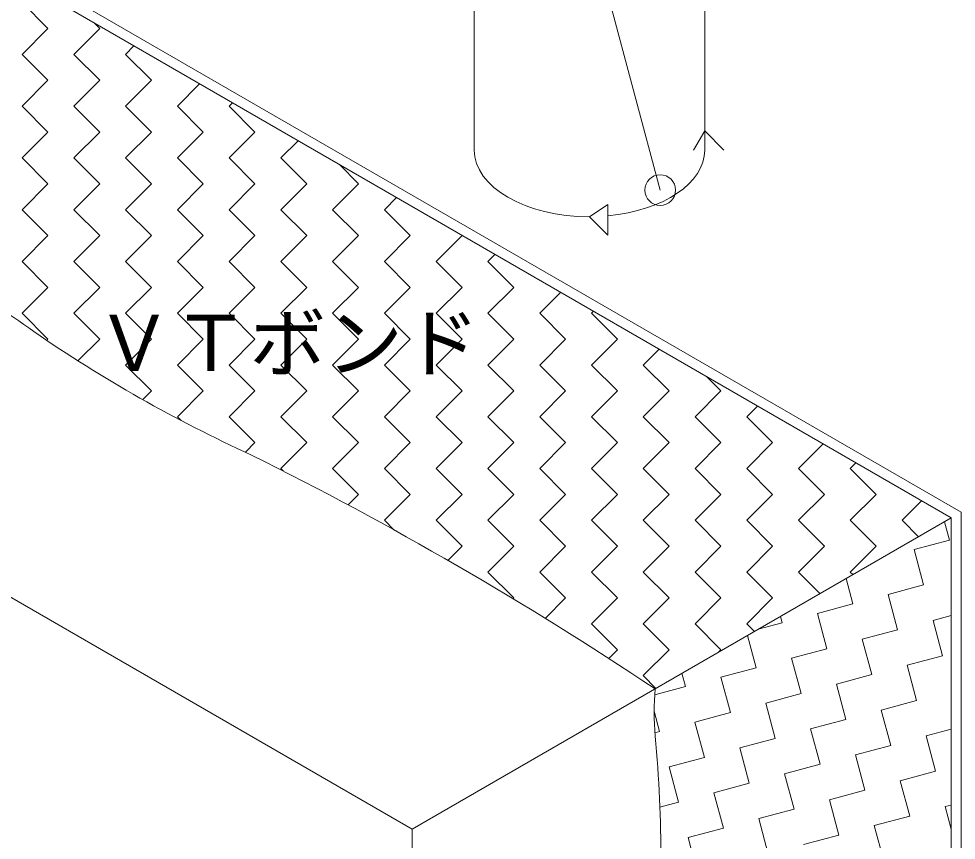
# Model space of a CAD drawing. Units: millimetres, scale not verified. Extents: x -1380 to 1380, y -955 to 955.
# Drawn here: x -272.7 to -28.8, y -181.7 to 32 of the extents above; entities that cross this region are included whole.
import ezdxf
from ezdxf.enums import TextEntityAlignment as Align

# ---------------------------------------------------------------- set-up
doc = ezdxf.new("R2010")
doc.units = ezdxf.units.MM
doc.header["$LTSCALE"] = 3
for name, color, linetype, lineweight in [('0-2_KUTAI', 3, 'Continuous', 18), ('0-3_BOUSUI', 1, 'Continuous', 18), ('0-4_MOJI', 7, 'Continuous', 18), ('0-5_HATCH', 9, 'Continuous', 18), ('0-6_KANAMONO', 4, 'Continuous', 18)]:
    doc.layers.add(name, color=color, linetype=linetype, lineweight=lineweight)
doc.styles.add('ＭＳ ゴシック', font='')
doc.styles.get('ＭＳ ゴシック').set_extended_font_data('MS Gothic')

msp = doc.modelspace()

# ---------------------------------------------------------------- linework, layer by layer
at = {"layer": '0-2_KUTAI'}
msp.add_line((-30.112, -97.857), (-170.364, -178.832), dxfattribs=at)
for points in [[(-430.172, -228.832), (-430.172, -28.832), (-170.364, -178.832)], [(-430.172, -228.832), (-170.364, -378.832), (-170.364, -178.832)]]:
    msp.add_lwpolyline(points, dxfattribs=at)
at = {"layer": '0-3_BOUSUI'}
for points in [[(-292.517, 56.643), (-27.514, -96.357), (-27.514, -293.258), (4.529, -311.758)], [(-289.919, 52.143), (-30.112, -97.857), (-30.112, -294.758), (4.529, -314.758)], [(-89.209, -2.184), (-94.209, 2.816), (-97.176, -2.184)]]:
    msp.add_lwpolyline(points, dxfattribs=at)
msp.add_lwpolyline([(-124.209, -19.505), (-119.413, -24.301), (-119.413, -16.301)], close=True, dxfattribs=at)
for centre, radius, start, end in [((-419.22, -255.99), 255.547, 53.95013, 65.26535), ((-57.232, 257.864), 373.059, 235.44449, 245.46142), ((-641.327, -943.503), 962.926, 56.30658, 63.5329), ((-23.316, -148.485), 84.055, 175.80198, 184.19802), ((-439.464, -186.386), 333.833, 354.2441, 5.45724)]:
    msp.add_arc(centre, radius, start, end, dxfattribs=at)
at = {"layer": '0-4_MOJI'}
msp.add_line((-105.805, -12.577), (-170.51, 228.904), dxfattribs=at)
msp.add_circle((-105.805, -12.577), 4, dxfattribs=at)
at = {"layer": '0-5_HATCH'}
for p, q in [((-265.132, 29.473), (-271.867, 36.208)), ((-271.867, 22.738), (-265.132, 29.473)), ((-258.397, 22.738), (-251.661, 29.473)), ((-251.661, 29.473), (-253.039, 30.85)), ((-244.926, 22.738), (-242.752, 24.911)), ((-265.132, 16.002), (-271.867, 22.738)), ((-251.661, 16.002), (-258.397, 22.738)), ((-238.191, 16.002), (-244.926, 22.738)), ((-271.867, 9.267), (-265.132, 16.002)), ((-258.397, 9.267), (-251.661, 16.002)), ((-244.926, 9.267), (-238.191, 16.002)), ((-231.456, 9.267), (-225.673, 15.05)), ((-217.985, 9.267), (-217.133, 10.12)), ((-265.132, 2.532), (-271.867, 9.267)), ((-251.661, 2.532), (-258.397, 9.267)), ((-238.191, 2.532), (-244.926, 9.267)), ((-224.721, 2.532), (-231.456, 9.267)), ((-211.25, 2.532), (-217.985, 9.267)), ((-271.867, -4.203), (-265.132, 2.532)), ((-258.397, -4.203), (-251.661, 2.532)), ((-244.926, -4.203), (-238.191, 2.532)), ((-231.456, -4.203), (-224.721, 2.532)), ((-217.985, -4.203), (-211.25, 2.532)), ((-204.515, -4.203), (-200.053, 0.259)), ((-265.132, -10.938), (-271.867, -4.203)), ((-251.661, -10.938), (-258.397, -4.203)), ((-238.191, -10.938), (-244.926, -4.203)), ((-224.721, -10.938), (-231.456, -4.203)), ((-211.25, -10.938), (-217.985, -4.203)), ((-197.78, -10.938), (-204.515, -4.203)), ((-184.309, -10.938), (-189.296, -5.951)), ((-271.867, -17.674), (-265.132, -10.938)), ((-258.397, -17.674), (-251.661, -10.938)), ((-244.926, -17.674), (-238.191, -10.938)), ((-231.456, -17.674), (-224.721, -10.938)), ((-217.985, -17.674), (-211.25, -10.938)), ((-204.515, -17.674), (-197.78, -10.938)), ((-191.045, -17.674), (-184.309, -10.938)), ((-177.574, -17.674), (-174.433, -14.533)), ((-265.132, -24.409), (-271.867, -17.674)), ((-251.661, -24.409), (-258.397, -17.674)), ((-238.191, -24.409), (-244.926, -17.674)), ((-224.721, -24.409), (-231.456, -17.674)), ((-211.25, -24.409), (-217.985, -17.674)), ((-197.78, -24.409), (-204.515, -17.674)), ((-184.309, -24.409), (-191.045, -17.674)), ((-170.839, -24.409), (-177.574, -17.674)), ((-157.369, -24.409), (-157.425, -24.352)), ((-271.867, -31.144), (-265.132, -24.409)), ((-258.397, -31.144), (-251.661, -24.409)), ((-244.926, -31.144), (-238.191, -24.409)), ((-231.456, -31.144), (-224.721, -24.409)), ((-217.985, -31.144), (-211.25, -24.409)), ((-204.515, -31.144), (-197.78, -24.409)), ((-191.045, -31.144), (-184.309, -24.409)), ((-177.574, -31.144), (-170.839, -24.409)), ((-164.104, -31.144), (-157.369, -24.409)), ((-265.132, -37.879), (-271.867, -31.144)), ((-251.661, -37.879), (-258.397, -31.144)), ((-238.191, -37.879), (-244.926, -31.144)), ((-224.721, -37.879), (-231.456, -31.144)), ((-211.25, -37.879), (-217.985, -31.144)), ((-197.78, -37.879), (-204.515, -31.144)), ((-184.309, -37.879), (-191.045, -31.144)), ((-170.839, -37.879), (-177.574, -31.144)), ((-157.369, -37.879), (-164.104, -31.144)), ((-150.633, -31.144), (-148.814, -29.324)), ((-143.898, -37.879), (-150.633, -31.144)), ((-271.867, -44.614), (-265.132, -37.879)), ((-258.397, -44.614), (-251.661, -37.879)), ((-244.926, -44.614), (-238.191, -37.879)), ((-231.456, -44.614), (-224.721, -37.879)), ((-217.985, -44.614), (-211.25, -37.879)), ((-204.515, -44.614), (-197.78, -37.879)), ((-191.045, -44.614), (-184.309, -37.879)), ((-177.574, -44.614), (-170.839, -37.879)), ((-164.104, -44.614), (-157.369, -37.879)), ((-150.633, -44.614), (-143.898, -37.879)), ((-137.163, -44.614), (-131.734, -39.185)), ((-265.132, -51.35), (-271.867, -44.614)), ((-251.661, -51.35), (-258.397, -44.614)), ((-238.191, -51.35), (-244.926, -44.614)), ((-224.721, -51.35), (-231.456, -44.614)), ((-211.25, -51.35), (-217.985, -44.614)), ((-197.78, -51.35), (-204.515, -44.614)), ((-184.309, -51.35), (-191.045, -44.614)), ((-170.839, -51.35), (-177.574, -44.614)), ((-157.369, -51.35), (-164.104, -44.614)), ((-143.898, -51.35), (-150.633, -44.614)), ((-130.428, -51.35), (-137.163, -44.614)), ((-123.693, -44.614), (-123.194, -44.116)), ((-116.958, -51.35), (-123.693, -44.614)), ((-265.458, -51.676), (-265.132, -51.35)), ((-257.314, -57.002), (-251.661, -51.35)), ((-244.926, -58.085), (-238.191, -51.35)), ((-231.456, -58.085), (-224.721, -51.35)), ((-217.985, -58.085), (-211.25, -51.35)), ((-204.515, -58.085), (-197.78, -51.35)), ((-191.045, -58.085), (-184.309, -51.35)), ((-177.574, -58.085), (-170.839, -51.35)), ((-164.104, -58.085), (-157.369, -51.35)), ((-150.633, -58.085), (-143.898, -51.35)), ((-137.163, -58.085), (-130.428, -51.35)), ((-123.693, -58.085), (-116.958, -51.35)), ((-110.222, -58.085), (-106.114, -53.977)), ((-238.191, -64.82), (-244.926, -58.085)), ((-224.721, -64.82), (-231.456, -58.085)), ((-211.25, -64.82), (-217.985, -58.085)), ((-197.78, -64.82), (-204.515, -58.085)), ((-184.309, -64.82), (-191.045, -58.085)), ((-170.839, -64.82), (-177.574, -58.085)), ((-157.369, -64.82), (-164.104, -58.085)), ((-143.898, -64.82), (-150.633, -58.085)), ((-130.428, -64.82), (-137.163, -58.085)), ((-116.958, -64.82), (-123.693, -58.085)), ((-103.487, -64.82), (-110.222, -58.085)), ((-90.017, -64.82), (-93.683, -61.154)), ((-240.466, -67.095), (-238.191, -64.82)), ((-231.456, -71.555), (-224.721, -64.82)), ((-217.985, -71.555), (-211.25, -64.82)), ((-204.515, -71.555), (-197.78, -64.82)), ((-191.045, -71.555), (-184.309, -64.82)), ((-177.574, -71.555), (-170.839, -64.82)), ((-164.104, -71.555), (-157.369, -64.82)), ((-150.633, -71.555), (-143.898, -64.82)), ((-137.163, -71.555), (-130.428, -64.82)), ((-123.693, -71.555), (-116.958, -64.82)), ((-110.222, -71.555), (-103.487, -64.82)), ((-96.752, -71.555), (-90.017, -64.82)), ((-83.282, -71.555), (-80.495, -68.768)), ((-230.487, -72.524), (-231.456, -71.555)), ((-211.25, -78.29), (-217.985, -71.555)), ((-197.78, -78.29), (-204.515, -71.555)), ((-184.309, -78.29), (-191.045, -71.555)), ((-170.839, -78.29), (-177.574, -71.555)), ((-157.369, -78.29), (-164.104, -71.555)), ((-143.898, -78.29), (-150.633, -71.555)), ((-130.428, -78.29), (-137.163, -71.555)), ((-116.958, -78.29), (-123.693, -71.555)), ((-103.487, -78.29), (-110.222, -71.555)), ((-90.017, -78.29), (-96.752, -71.555)), ((-76.546, -78.29), (-83.282, -71.555)), ((-213.699, -80.74), (-211.25, -78.29)), ((-204.515, -85.026), (-197.78, -78.29)), ((-191.045, -85.026), (-184.309, -78.29)), ((-177.574, -85.026), (-170.839, -78.29)), ((-164.104, -85.026), (-157.369, -78.29)), ((-150.633, -85.026), (-143.898, -78.29)), ((-137.163, -85.026), (-130.428, -78.29)), ((-123.693, -85.026), (-116.958, -78.29)), ((-110.222, -85.026), (-103.487, -78.29)), ((-96.752, -85.026), (-90.017, -78.29)), ((-83.282, -85.026), (-76.546, -78.29)), ((-69.811, -85.026), (-63.415, -78.629)), ((-203.847, -85.693), (-204.515, -85.026)), ((-184.309, -91.761), (-191.045, -85.026)), ((-170.839, -91.761), (-177.574, -85.026)), ((-157.369, -91.761), (-164.104, -85.026)), ((-143.898, -91.761), (-150.633, -85.026)), ((-130.428, -91.761), (-137.163, -85.026)), ((-116.958, -91.761), (-123.693, -85.026)), ((-103.487, -91.761), (-110.222, -85.026)), ((-90.017, -91.761), (-96.752, -85.026)), ((-76.546, -91.761), (-83.282, -85.026)), ((-63.076, -91.761), (-69.811, -85.026)), ((-56.341, -85.026), (-54.875, -83.56)), ((-49.606, -91.761), (-56.341, -85.026)), ((-187.029, -94.48), (-184.309, -91.761)), ((-177.574, -98.496), (-170.839, -91.761)), ((-164.104, -98.496), (-157.369, -91.761)), ((-150.633, -98.496), (-143.898, -91.761)), ((-137.163, -98.496), (-130.428, -91.761)), ((-123.693, -98.496), (-116.958, -91.761)), ((-110.222, -98.496), (-103.487, -91.761)), ((-96.752, -98.496), (-90.017, -91.761)), ((-83.282, -98.496), (-76.546, -91.761)), ((-69.811, -98.496), (-63.076, -91.761)), ((-56.341, -98.496), (-49.606, -91.761)), ((-42.87, -98.496), (-37.795, -93.421)), ((-175.096, -100.974), (-177.574, -98.496)), ((-157.369, -105.231), (-164.104, -98.496)), ((-143.898, -105.231), (-150.633, -98.496)), ((-130.428, -105.231), (-137.163, -98.496)), ((-116.958, -105.231), (-123.693, -98.496)), ((-103.487, -105.231), (-110.222, -98.496)), ((-90.017, -105.231), (-96.752, -98.496)), ((-76.546, -105.231), (-83.282, -98.496)), ((-63.076, -105.231), (-69.811, -98.496)), ((-49.606, -105.231), (-56.341, -98.496)), ((-38.606, -102.761), (-42.87, -98.496)), ((-30.547, -103.647), (-31.832, -98.85)), ((-39.747, -106.113), (-30.547, -103.647)), ((-161.043, -108.905), (-157.369, -105.231)), ((-150.633, -111.966), (-143.898, -105.231)), ((-137.163, -111.966), (-130.428, -105.231)), ((-123.693, -111.966), (-116.958, -105.231)), ((-110.222, -111.966), (-103.487, -105.231)), ((-96.752, -111.966), (-90.017, -105.231)), ((-83.282, -111.966), (-76.546, -105.231)), ((-69.811, -111.966), (-63.076, -105.231)), ((-56.341, -111.966), (-49.606, -105.231)), ((-37.282, -115.313), (-39.747, -106.113)), ((-143.898, -118.702), (-150.633, -111.966)), ((-130.428, -118.702), (-137.163, -111.966)), ((-116.958, -118.702), (-123.693, -111.966)), ((-103.487, -118.702), (-110.222, -111.966)), ((-90.017, -118.702), (-96.752, -111.966)), ((-76.546, -118.702), (-83.282, -111.966)), ((-64.225, -117.552), (-69.811, -111.966)), ((-55.685, -112.622), (-56.341, -111.966)), ((-55.683, -120.244), (-57.452, -113.642)), ((-46.482, -117.778), (-37.282, -115.313)), ((-144.09, -118.893), (-143.898, -118.702)), ((-135.723, -123.997), (-130.428, -118.702)), ((-123.693, -125.437), (-116.958, -118.702)), ((-110.222, -125.437), (-103.487, -118.702)), ((-96.752, -125.437), (-90.017, -118.702)), ((-83.282, -125.437), (-76.546, -118.702)), ((-44.017, -126.979), (-46.482, -117.778)), ((-64.883, -122.709), (-55.683, -120.244)), ((-74.084, -125.174), (-74.532, -123.503)), ((-62.418, -131.909), (-64.883, -122.709)), ((-34.817, -124.514), (-30.112, -123.253)), ((-116.958, -132.172), (-123.693, -125.437)), ((-103.487, -132.172), (-110.222, -125.437)), ((-90.017, -132.172), (-96.752, -125.437)), ((-81.305, -127.413), (-83.282, -125.437)), ((-80.322, -126.846), (-74.084, -125.174)), ((-32.351, -133.714), (-34.817, -124.514)), ((-80.819, -136.84), (-83.071, -128.433)), ((-53.217, -129.444), (-44.017, -126.979)), ((-50.752, -138.645), (-53.217, -129.444)), ((-119.206, -134.42), (-116.958, -132.172)), ((-110.222, -138.907), (-103.487, -132.172)), ((-90.658, -132.813), (-90.017, -132.172)), ((-71.618, -134.375), (-62.418, -131.909)), ((-41.552, -136.179), (-32.351, -133.714)), ((-69.153, -143.575), (-71.618, -134.375)), ((-39.087, -145.38), (-41.552, -136.179)), ((-106.925, -142.205), (-110.222, -138.907)), ((-99.22, -141.77), (-100.151, -138.294)), ((-90.019, -139.305), (-80.819, -136.84)), ((-59.953, -141.11), (-50.752, -138.645)), ((-87.554, -148.506), (-90.019, -139.305)), ((-57.487, -150.31), (-59.953, -141.11)), ((-107.246, -143.921), (-99.22, -141.77)), ((-78.354, -146.04), (-69.153, -143.575)), ((-75.888, -155.241), (-78.354, -146.04)), ((-48.287, -147.845), (-39.087, -145.38)), ((-105.955, -153.436), (-107.37, -148.157)), ((-96.754, -150.971), (-87.554, -148.506)), ((-45.822, -157.045), (-48.287, -147.845)), ((-94.289, -160.171), (-96.754, -150.971)), ((-66.688, -152.776), (-57.487, -150.31)), ((-107.204, -153.771), (-105.955, -153.436)), ((-64.223, -161.976), (-66.688, -152.776)), ((-36.621, -154.58), (-30.112, -152.836)), ((-85.089, -157.706), (-75.888, -155.241)), ((-34.156, -163.781), (-36.621, -154.58)), ((-82.623, -166.906), (-85.089, -157.706)), ((-55.022, -159.511), (-45.822, -157.045)), ((-103.49, -162.637), (-94.289, -160.171)), ((-52.557, -168.711), (-55.022, -159.511)), ((-101.024, -171.837), (-103.49, -162.637)), ((-73.423, -164.441), (-64.223, -161.976)), ((-70.958, -173.642), (-73.423, -164.441)), ((-43.356, -166.246), (-34.156, -163.781)), ((-91.824, -169.372), (-82.623, -166.906)), ((-40.891, -175.446), (-43.356, -166.246)), ((-89.359, -178.572), (-91.824, -169.372)), ((-61.757, -171.176), (-52.557, -168.711)), ((-105.894, -173.142), (-101.024, -171.837)), ((-59.292, -180.377), (-61.757, -171.176)), ((-31.691, -172.981), (-30.112, -172.558)), ((-30.112, -178.874), (-31.691, -172.981)), ((-80.158, -176.107), (-70.958, -173.642)), ((-50.092, -177.912), (-40.891, -175.446)), ((-77.693, -185.307), (-80.158, -176.107)), ((-47.626, -187.112), (-50.092, -177.912)), ((-98.559, -181.037), (-89.359, -178.572)), ((-68.493, -182.842), (-59.292, -180.377)), ((-96.094, -190.238), (-98.559, -181.037))]:
    msp.add_line(p, q, dxfattribs=at)
at = {"layer": '0-6_KANAMONO'}
for p, q in [((-154.209, -2.184), (-154.209, 290.316)), ((-94.209, -2.184), (-94.209, 290.316))]:
    msp.add_line(p, q, dxfattribs=at)
for start_param, end_param in [(6.2831853, 7.8539816), (1.7313718, 3.1415927)]:
    msp.add_ellipse((-124.209, -2.184), major_axis=(-30, 0), ratio=0.57735, start_param=start_param, end_param=end_param, dxfattribs=at)

# ---------------------------------------------------------------- texts
at = {"layer": '0-4_MOJI', "style": 'ＭＳ ゴシック'}
msp.add_text('ＶＴボンド', height=14.66, dxfattribs=at).set_placement((-252.717, -64.083), align=Align.BOTTOM_LEFT)

doc.saveas('drawing.dxf')
